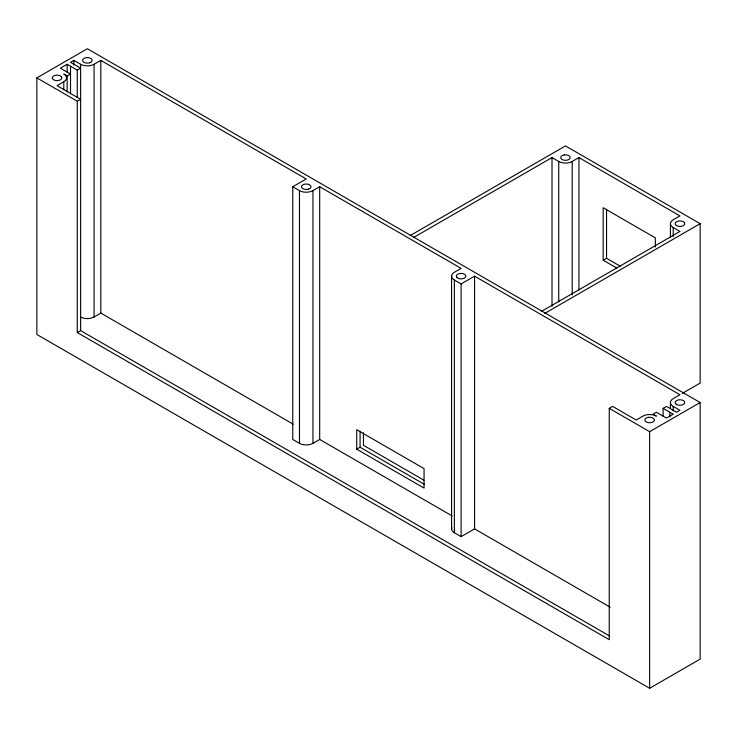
<?xml version="1.0" encoding="UTF-8"?>
<svg xmlns="http://www.w3.org/2000/svg" width="737" height="737" viewBox="0 0 737 737"><rect width="100%" height="100%" fill="white"/><g stroke="black" fill="none" stroke-linecap="round" stroke-linejoin="round"><path stroke-width="1.11" d="M36.85 77.882L87.353 48.725L700.15 402.513L700.15 659.118L649.647 688.275L36.85 334.487L36.85 77.882L77.256 101.209L80.619 99.265L57.053 85.658L63.787 81.77A9.526 5.5 0 0 0 63.787 73.995L67.15 75.939L70.522 73.995L60.416 68.163L67.15 64.276L77.256 70.107L80.619 68.163L70.522 62.332L73.884 60.388L80.619 64.276A9.526 5.5 0 0 0 94.087 64.276L100.822 60.388L306.214 178.962L292.746 186.737L292.746 439.455L299.48 443.342A9.526 5.5 0 0 0 312.949 443.342L319.683 439.455L452.131 515.928M80.619 316.984A9.526 5.5 0 0 0 94.087 316.984L100.822 313.096L293.252 424.199M292.746 186.737L299.48 190.625A9.526 5.5 0 0 0 312.949 190.625L319.683 186.737L461.095 268.388L454.361 272.275A9.526 5.5 0 0 0 454.361 280.051L454.361 532.759L461.095 536.647L474.564 528.871L610.153 607.159M77.256 101.209L77.256 332.534L80.619 330.591L609.619 636.013M410.085 235.628L565.472 145.917L700.15 223.68L700.15 383.083L682.222 393.429M413.411 237.6L552.004 157.58L558.738 161.467A9.526 5.5 0 0 0 572.207 161.467L578.941 157.58L679.947 215.904L673.213 219.792A9.526 5.5 0 0 0 673.213 227.567L673.213 236.77M454.361 280.051L461.095 283.938L474.564 276.163L679.947 394.737L673.213 398.625A9.526 5.5 0 0 0 673.213 406.4L673.213 410.997M655.368 246.996L655.368 237.867L603.179 207.742L603.179 260.225L606.551 258.282L620.333 266.241M541.363 311.465L679.947 231.455L673.213 227.567M544.763 313.391L700.15 223.68M356.717 449.174L424.051 488.051L424.051 468.612L356.717 429.735L356.717 449.174L360.08 447.23L424.448 484.393M77.256 332.534L609.241 639.679L609.241 408.344L612.604 406.4L636.178 420.016L642.913 416.129A9.526 5.5 0 0 1 656.381 416.129L653.01 414.185L656.381 412.241L666.478 418.072L673.213 414.185L663.116 408.344L663.116 416.387M663.116 408.344L666.478 406.4L676.584 412.241L679.947 410.288L673.213 406.4M609.241 408.344L649.647 431.679L700.15 402.513M603.179 260.225L616.97 268.185M423.858 480.165L363.452 445.286L363.452 432.711M670.421 223.68L670.421 237.489M670.421 402.513L670.421 408.261M669.85 412.241L669.85 416.829M649.647 431.679L649.647 688.275M606.551 209.216L606.551 258.282M578.941 157.58L578.941 289.927M572.207 161.467L572.207 294.966M558.738 161.467L558.738 301.875M552.004 157.58L552.004 306.242M474.564 276.163L474.564 528.871M461.095 283.938L461.095 536.647M451.569 276.163L451.569 528.871M360.08 431.219L360.08 447.23M319.683 186.737L319.683 439.455M312.949 190.625L312.949 443.342M299.48 190.625L299.48 443.342M100.822 60.388L100.822 313.096M94.087 64.276L94.087 316.984M80.619 64.276L80.619 330.591M77.256 70.107L77.256 97.671M73.884 60.388L73.884 64.985M70.522 66.219L70.522 93.783M67.15 64.276L67.15 72.318M67.15 75.939L67.15 92.024M63.787 81.77L63.787 89.813M454.361 532.759A9.526 5.5 0 0 1 451.892 527.452M89.739 62.765L88.587 63.041A4.763 2.745 0 0 1 82.664 59.909A4.763 2.745 0 0 1 90.089 58.131A4.763 2.745 0 0 1 89.739 62.765M308.591 189.123L307.44 189.4A4.763 2.745 0 0 1 301.525 186.268A4.763 2.745 0 0 1 308.941 184.49A4.763 2.745 0 0 1 308.591 189.123M564.238 154.927L563.086 155.203A4.763 2.745 0 0 0 562.736 159.837A4.763 2.745 0 0 0 570.162 158.059A4.763 2.745 0 0 0 564.238 154.927M648.413 417.354L647.261 417.63A4.763 2.745 0 0 0 646.911 422.264A4.763 2.745 0 0 0 654.336 420.486A4.763 2.745 0 0 0 648.413 417.354M684.544 222.97L684.074 222.307A4.763 2.745 0 0 0 676.05 222.104A4.763 2.745 0 0 0 679.118 226.388A4.763 2.745 0 0 0 684.544 222.97M675.82 403.894L675.35 403.231A4.763 2.745 0 0 1 680.776 399.813A4.763 2.745 0 0 1 683.853 404.097A4.763 2.745 0 0 1 675.82 403.894M456.968 277.536L456.498 276.872A4.763 2.745 0 0 1 461.924 273.455A4.763 2.745 0 0 1 464.992 277.738A4.763 2.745 0 0 1 456.968 277.536M61.65 77.173L61.18 76.51A4.763 2.745 0 0 0 53.147 76.307A4.763 2.745 0 0 0 56.224 80.591A4.763 2.745 0 0 0 61.65 77.173"/></g></svg>
